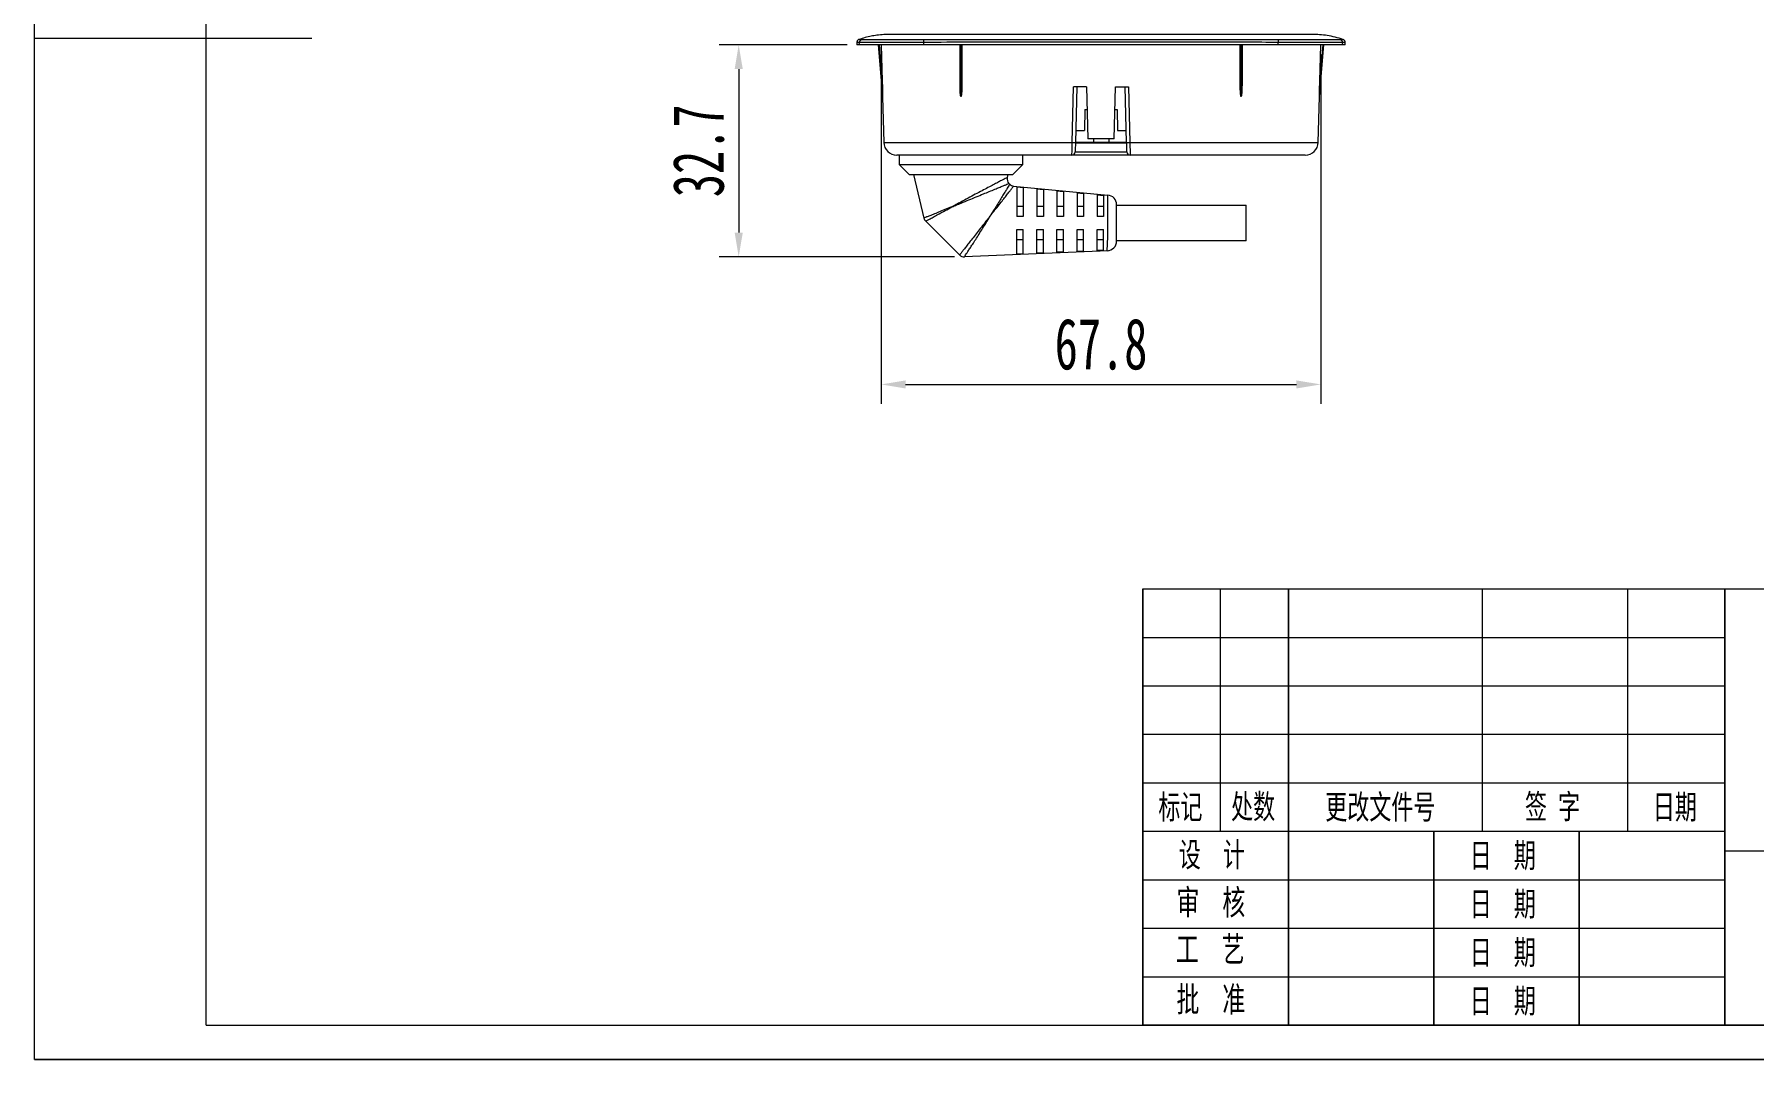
# Model space of a CAD drawing. Header units: millimetres. Extents: x 37 to 3702, y -325 to 1382.
# Drawn here: x 2141.5 to 2406.6, y -321.8 to -163.7 of the extents above; entities that cross this region are included whole.
import ezdxf

# ---------------------------------------------------------------- set-up
doc = ezdxf.new("R2010")
doc.units = ezdxf.units.MM
doc.header["$PDSIZE"] = -1
doc.layers.get('0').update_dxf_attribs({"lineweight": 20})
for name, color, linetype, lineweight in [('1轮廓实线层', 7, 'Continuous', 30), ('2细线层', 4, 'Continuous', 0), ('AM_5', 3, 'Continuous', 25), ('CAXA0', 7, 'Continuous', 70), ('CAXA3', 7, 'Continuous', 18), ('图框层', 7, 'Continuous', 15)]:
    doc.layers.add(name, color=color, linetype=linetype, lineweight=lineweight)
doc.layers.add('5剖面线层', color=2, linetype='Continuous')
doc.styles.add('标准', font='', dxfattribs={"width": 0.667})
doc.styles.get('标准').set_extended_font_data('SimSun')
doc.dimstyles.new('标准$0', dxfattribs={"dimscale": 1.5, "dimtxt": 5.25, "dimasz": 2.5, "dimexe": 2, "dimexo": 1, "dimgap": 1.5, "dimtad": 1, "dimdec": 1, "dimdsep": 46, "dimtxsty": '标准', "dimcen": 2.5, "dimadec": 0, "dimazin": 0, "dimtfac": 0.714286, "dimtdec": 1, "dimtmove": 0, "dimatfit": 3, "dimfxl": 0, "dimtolj": 1, "dimtzin": 0, "dimlwd": 15, "dimlwe": 15, "dimarcsym": 0})

# ---------------------------------------------------------------- blocks, each defined once
blk = doc.blocks.new('*D127')
at = {"layer": 'AM_5', "color": 0, "linetype": 'Continuous', "lineweight": 15, "transparency": 16777216}
for p, q in [((2272.07, -166.84), (2272.07, -220.71)), ((2339.84, -166.84), (2339.84, -220.71)), ((2275.82, -217.71), (2336.09, -217.71))]:
    blk.add_line(p, q, dxfattribs=at)
at = {"layer": 'AM_5', "color": 0, "transparency": 16777216}
for points in [[(2275.82, -217.09), (2275.82, -218.34), (2272.07, -217.71)], [(2336.09, -217.09), (2336.09, -218.34), (2339.84, -217.71)]]:
    blk.add_solid(points, dxfattribs=at)
at = {"layer": 'Defpoints', "color": 0, "transparency": 16777216}
for p in [(2272.07, -165.34), (2339.84, -165.34), (2339.84, -217.71)]:
    blk.add_point(p, dxfattribs=at)
at = {"layer": 'AM_5', "color": 0, "lineweight": 20, "transparency": 16777216, "insert": (2305.96, -211.52), "char_height": 7.875, "attachment_point": 5, "style": '标准'}
blk.add_mtext('\\A1;67.8', dxfattribs=at)
blk = doc.blocks.new('*D163')
at = {"color": 0, "linetype": 'Continuous', "lineweight": 15, "transparency": 16777216}
for p, q in [((2266.79, -165.34), (2247.08, -165.34)), ((2250.08, -169.09), (2250.08, -194.29)), ((2283.38, -198.04), (2247.08, -198.04))]:
    blk.add_line(p, q, dxfattribs=at)
at = {"color": 0, "transparency": 16777216}
for points in [[(2249.46, -169.09), (2250.71, -169.09), (2250.08, -165.34)], [(2249.46, -194.29), (2250.71, -194.29), (2250.08, -198.04)]]:
    blk.add_solid(points, dxfattribs=at)
at = {"layer": 'Defpoints', "color": 0, "transparency": 16777216}
for p in [(2268.29, -165.34), (2250.08, -198.04), (2284.88, -198.04)]:
    blk.add_point(p, dxfattribs=at)
at = {"color": 0, "lineweight": 20, "transparency": 16777216, "insert": (2243.9, -181.69), "char_height": 7.875, "attachment_point": 5, "rotation": 90, "style": '标准'}
blk.add_mtext('\\A1;32.7', dxfattribs=at)

msp = doc.modelspace()

# ---------------------------------------------------------------- linework, layer by layer
at = {"color": 7, "lineweight": 20}
for p, q in [((2338.56, -163.74), (2273.36, -163.74)), ((2268.3, -164.97), (2268.29, -165.34)), ((2268.68, -165.34), (2268.29, -165.34)), ((2268.68, -165.34), (2268.7, -164.99)), ((2271.57, -165.34), (2272.28, -173.34)), ((2271.72, -165.34), (2272.22, -170.94)), ((2272.07, -165.34), (2272.22, -170.94)), ((2278.62, -165.34), (2278.62, -164.97)), ((2333.29, -165.34), (2278.62, -165.34)), ((2284.21, -170.94), (2284.21, -165.34)), ((2284.36, -165.34), (2284.36, -173.33)), ((2284.51, -165.34), (2284.51, -170.92)), ((2327.41, -170.9), (2327.41, -165.34)), ((2327.56, -173.32), (2327.56, -165.34)), ((2327.71, -165.34), (2327.71, -170.94)), ((2333.29, -165.34), (2333.29, -164.97)), ((2339.63, -173.34), (2340.34, -165.34)), ((2339.69, -170.94), (2339.84, -165.34)), ((2339.69, -170.94), (2340.19, -165.34)), ((2343.23, -165.34), (2343.21, -164.99)), ((2343.62, -165.34), (2343.23, -165.34)), ((2343.62, -165.34), (2343.61, -164.97)), ((2301.51, -180.39), (2301.73, -171.84)), ((2303.71, -171.84), (2301.73, -171.84)), ((2302.23, -171.84), (2302.01, -180.39)), ((2303.71, -171.84), (2303.92, -179.84)), ((2307.99, -179.84), (2308.2, -171.84)), ((2308.2, -171.84), (2310.18, -171.84)), ((2309.9, -180.39), (2309.68, -171.84)), ((2310.18, -171.84), (2310.4, -180.39)), ((2272.28, -173.34), (2272.46, -180.39)), ((2272.28, -173.34), (2272.28, -173.34)), ((2272.28, -173.34), (2272.28, -173.34)), ((2339.45, -180.39), (2339.63, -173.33)), ((2339.63, -173.33), (2339.63, -173.33)), ((2339.63, -173.34), (2339.63, -173.33)), ((2303.46, -175.34), (2303.39, -178.54)), ((2303.46, -175.34), (2303.8, -175.34)), ((2308.11, -175.34), (2308.45, -175.34)), ((2308.45, -175.34), (2308.52, -178.54)), ((2302.05, -178.54), (2303.39, -178.54)), ((2307.99, -179.84), (2303.92, -179.84)), ((2304.77, -179.84), (2304.77, -180.34)), ((2307.14, -179.84), (2307.14, -180.34)), ((2308.52, -178.54), (2309.86, -178.54)), ((2274.86, -183.84), (2274.86, -182.34)), ((2293.86, -182.34), (2293.86, -183.84)), ((2310.44, -182.34), (2301.47, -182.34)), ((2301.97, -181.85), (2309.94, -181.85)), ((2302.01, -180.34), (2302.04, -180.34)), ((2302.04, -180.53), (2302.04, -180.34)), ((2309.87, -180.53), (2302.04, -180.53)), ((2302.24, -180.34), (2304.77, -180.34)), ((2304.77, -180.34), (2307.14, -180.34)), ((2307.14, -180.34), (2309.67, -180.34)), ((2309.87, -180.34), (2309.87, -180.53)), ((2309.87, -180.34), (2309.9, -180.34)), ((2276.36, -185.34), (2274.86, -183.84)), ((2293.86, -183.84), (2274.86, -183.84)), ((2276.36, -185.34), (2292.36, -185.34)), ((2278.66, -192.06), (2277.11, -185.34)), ((2291.61, -185.34), (2291.5, -185.81)), ((2293.86, -183.84), (2292.36, -185.34)), ((2291.76, -186.72), (2291.87, -186.83)), ((2292.48, -187.12), (2307, -188.51)), ((2292.96, -187.24), (2293.96, -187.34)), ((2296.06, -187.54), (2297.06, -187.64)), ((2299.16, -187.85), (2300.16, -187.94)), ((2302.26, -188.15), (2303.26, -188.25)), ((2293.96, -190.27), (2292.96, -190.27)), ((2297.06, -190.27), (2296.06, -190.27)), ((2300.16, -190.27), (2299.16, -190.27)), ((2303.26, -190.27), (2302.26, -190.27)), ((2305.36, -188.46), (2306.36, -188.56)), ((2306.36, -190.27), (2305.36, -190.27)), ((2308.36, -195.6), (2308.36, -190)), ((2308.36, -190.09), (2328.36, -190.09)), ((2328.36, -195.59), (2328.36, -190.09)), ((2284.13, -197.75), (2278.92, -192.54)), ((2288.75, -191.91), (2289.12, -191.38)), ((2288.77, -191.94), (2288.75, -191.91)), ((2289.09, -191.35), (2289.12, -191.38)), ((2293.96, -191.84), (2292.96, -191.84)), ((2297.06, -191.84), (2296.06, -191.84)), ((2300.16, -191.84), (2299.16, -191.84)), ((2303.26, -191.84), (2302.26, -191.84)), ((2306.36, -191.84), (2305.36, -191.84)), ((2292.96, -193.84), (2293.96, -193.84)), ((2293.96, -195.4), (2292.96, -195.4)), ((2296.06, -193.84), (2297.06, -193.84)), ((2297.06, -195.4), (2296.06, -195.4)), ((2299.16, -193.84), (2300.16, -193.84)), ((2300.16, -195.4), (2299.16, -195.4)), ((2302.26, -193.84), (2303.26, -193.84)), ((2303.26, -195.4), (2302.26, -195.4)), ((2305.36, -193.84), (2306.36, -193.84)), ((2306.36, -195.4), (2305.36, -195.4)), ((2328.36, -195.59), (2308.36, -195.59)), ((2307.05, -197.09), (2284.88, -198.04)), ((2293.96, -197.57), (2292.96, -197.61)), ((2297.06, -197.43), (2296.06, -197.48)), ((2300.16, -197.29), (2299.16, -197.34)), ((2303.26, -197.15), (2302.26, -197.2)), ((2306.36, -197.01), (2305.36, -197.05)), ((2312.42, -249.24), (2312.42, -316.53)), ((2312.42, -249.24), (2312.42, -316.53))]:
    msp.add_line(p, q, dxfattribs=at)
for centre, radius, start, end in [((2269.2, -165.01), 0.5, 106.9876, 177.5935), ((1857.68, -170.01), 420.98, 0.6857, 0.7469), ((2754.31, -170.01), 421.05, 179.2532, 179.3144), ((2342.71, -165.01), 0.5, 2.4065, 73.0125), ((2274.46, -180.34), 2, 181.5178, 270.0044), ((2301.47, -181.84), 0.5, 270, 358.5), ((2301.76, -175.61), 4.78, 267.0055, 272.9945), ((2310.15, -175.61), 4.78, 267.0055, 272.9945), ((2310.44, -181.84), 0.5, 181.5, 270), ((2337.45, -180.34), 2, 269.9927, 358.4989), ((2292.47, -186.02), 1, 167.6897, 224.6886), ((2292.58, -186.13), 1, 225.0396, 264.5064), ((2275.73, -193.81), 9.57, 25.1653, 26.1496), ((2125.44, -191.15), 181.58, 358.1229, 0.8341), ((2306.86, -190), 1.5, 0, 84.5769), ((2279.63, -191.83), 1, 192.9787, 225.03), ((2306.86, -195.6), 1.5, 272.4089, 0), ((2284.84, -197.04), 1, 225.0132, 272.4777)]:
    msp.add_arc(centre, radius, start, end, dxfattribs=at)
for points, knots in [([(2273.36, -163.74), (2273.06, -163.74), (2272.4, -163.75), (2271.45, -163.85), (2270.48, -164.01), (2269.57, -164.22), (2268.95, -164.42), (2268.64, -164.52)], [0, 0, 0, 0, 0.183406, 0.4142, 0.59447, 0.796009, 1, 1, 1, 1]), ([(2343.27, -164.52), (2342.87, -164.4), (2342.08, -164.14), (2340.87, -163.91), (2339.69, -163.76), (2338.93, -163.74), (2338.56, -163.74)], [0, 0, 0, 0, 0.259692, 0.522154, 0.768806, 1, 1, 1, 1]), ([(2268.7, -164.99), (2268.59, -164.98), (2268.37, -164.97), (2268.27, -164.97), (2268.3, -164.97), (2268.3, -164.97)], [0, 0, 0, 0, 0.495171, 0.992234, 1, 1, 1, 1]), ([(2268.64, -164.52), (2268.62, -164.53), (2268.57, -164.54), (2268.49, -164.6), (2268.4, -164.68), (2268.32, -164.82), (2268.31, -164.92), (2268.3, -164.97)], [0, 0, 0, 0, 0.104387, 0.253522, 0.472708, 0.747218, 1, 1, 1, 1]), ([(2268.64, -164.52), (2268.66, -164.52), (2268.69, -164.52), (2268.93, -164.53), (2269.05, -164.53)], [0, 0, 0, 0, 0.494563, 1, 1, 1, 1]), ([(2278.62, -165.34), (2278.34, -165.34), (2277.77, -165.34), (2276.84, -165.34), (2275.83, -165.34), (2274.76, -165.34), (2273.75, -165.34), (2272.79, -165.34), (2271.91, -165.34), (2271.12, -165.34), (2270.42, -165.34), (2269.82, -165.34), (2269.31, -165.34), (2268.9, -165.34), (2268.75, -165.34), (2268.68, -165.34)], [0, 0, 0, 0, 0.0586179, 0.1172358, 0.1949463, 0.2729051, 0.3506163, 0.4282988, 0.50623, 0.5839136, 0.6615231, 0.7393804, 0.8169909, 0.9084952, 1, 1, 1, 1]), ([(2278.62, -164.97), (2278.62, -164.97), (2278.31, -164.97), (2277.68, -164.98), (2276.69, -164.98), (2275.66, -164.99), (2274.6, -164.99), (2273.6, -165), (2272.66, -165), (2271.79, -165), (2271.01, -165), (2270.33, -165), (2269.75, -165), (2269.27, -165), (2268.9, -164.99), (2268.75, -164.99), (2268.7, -164.99), (2268.7, -164.99)], [0, 0, 0, 0, 0.000004, 0.06495, 0.129896, 0.207503, 0.285356, 0.362963, 0.44061, 0.518505, 0.596154, 0.673742, 0.751579, 0.829168, 0.914582, 0.999996, 1, 1, 1, 1]), ([(2269.05, -164.53), (2269.12, -164.53), (2269.25, -164.53), (2269.61, -164.54), (2270.08, -164.54), (2270.64, -164.54), (2271.29, -164.54), (2272.05, -164.54), (2272.88, -164.54), (2273.78, -164.54), (2274.75, -164.53), (2275.76, -164.53), (2276.76, -164.53), (2277.71, -164.52), (2278.32, -164.52), (2278.62, -164.52)], [0, 0, 0, 0, 0.0854239, 0.1708449, 0.2483884, 0.3261717, 0.4037117, 0.4813209, 0.5591732, 0.6367811, 0.7144072, 0.7922753, 0.8699066, 0.9349522, 1, 1, 1, 1]), ([(2278.62, -164.52), (2281.01, -164.51), (2285.78, -164.5), (2297.65, -164.51), (2310.31, -164.5), (2322.17, -164.51), (2328.53, -164.5), (2331.7, -164.51), (2333.29, -164.52)], [0, 0, 0, 0, 0.130961, 0.261929, 0.651384, 0.825691, 0.912847, 1, 1, 1, 1]), ([(2333.29, -164.97), (2331.6, -164.96), (2328.24, -164.93), (2321.52, -164.95), (2309.75, -164.94), (2297.28, -164.95), (2285.78, -164.94), (2281.01, -164.96), (2278.62, -164.97)], [0, 0, 0, 0, 0.092263, 0.184529, 0.369061, 0.738121, 0.86906, 1, 1, 1, 1]), ([(2333.29, -164.52), (2333.69, -164.52), (2334.48, -164.53), (2335.62, -164.53), (2336.69, -164.53), (2337.68, -164.54), (2338.61, -164.54), (2339.48, -164.54), (2340.27, -164.54), (2340.97, -164.54), (2341.58, -164.54), (2342.08, -164.54), (2342.46, -164.54), (2342.72, -164.53), (2342.81, -164.53), (2342.86, -164.53)], [0, 0, 0, 0, 0.085479, 0.170953, 0.248583, 0.326452, 0.404075, 0.481679, 0.559526, 0.637128, 0.714698, 0.79251, 0.870082, 0.93504, 1, 1, 1, 1]), ([(2343.21, -164.99), (2343.21, -164.99), (2343.18, -164.99), (2343.07, -164.99), (2342.81, -165), (2342.42, -165), (2341.9, -165), (2341.27, -165), (2340.54, -165), (2339.72, -165), (2338.82, -165), (2337.84, -165), (2336.81, -164.99), (2335.7, -164.99), (2334.52, -164.98), (2333.7, -164.97), (2333.29, -164.97), (2333.29, -164.97)], [0, 0, 0, 0, 0.000004, 0.064949, 0.129894, 0.207505, 0.285363, 0.362975, 0.44062, 0.518515, 0.596162, 0.673783, 0.751653, 0.829276, 0.914636, 0.999996, 1, 1, 1, 1]), ([(2343.23, -165.34), (2343.19, -165.34), (2343.1, -165.34), (2342.86, -165.34), (2342.51, -165.34), (2342.01, -165.34), (2341.39, -165.34), (2340.67, -165.34), (2339.86, -165.34), (2338.97, -165.34), (2338.01, -165.34), (2336.98, -165.34), (2335.85, -165.34), (2334.61, -165.34), (2333.73, -165.34), (2333.29, -165.34)], [0, 0, 0, 0, 0.058618, 0.117236, 0.194938, 0.272888, 0.35059, 0.42827, 0.5062, 0.583882, 0.66152, 0.739407, 0.817047, 0.908523, 1, 1, 1, 1]), ([(2342.86, -164.53), (2342.97, -164.53), (2343.2, -164.52), (2343.3, -164.52), (2343.27, -164.52), (2343.27, -164.52)], [0, 0, 0, 0, 0.494577, 0.991314, 1, 1, 1, 1]), ([(2343.61, -164.97), (2343.59, -164.97), (2343.56, -164.97), (2343.33, -164.98), (2343.21, -164.99)], [0, 0, 0, 0, 0.495126, 1, 1, 1, 1]), ([(2343.61, -164.97), (2343.6, -164.93), (2343.59, -164.84), (2343.54, -164.73), (2343.47, -164.64), (2343.39, -164.58), (2343.33, -164.54), (2343.28, -164.53), (2343.27, -164.52)], [0, 0, 0, 0, 0.216422, 0.4356, 0.624223, 0.7856, 0.919266, 1, 1, 1, 1]), ([(2272.22, -170.94), (2272.22, -171.04), (2272.23, -171.54), (2272.25, -172.15), (2272.26, -172.71), (2272.27, -172.93), (2272.27, -173.07), (2272.27, -173.16), (2272.28, -173.23), (2272.28, -173.27), (2272.28, -173.29), (2272.28, -173.31), (2272.28, -173.32), (2272.28, -173.33), (2272.28, -173.33), (2272.28, -173.33), (2272.28, -173.34)], [0, 0, 0, 0, 0.124574, 0.622954, 0.750272, 0.834781, 0.890829, 0.927985, 0.952621, 0.968971, 0.979848, 0.98712, 0.993782, 0.996618, 0.998813, 1, 1, 1, 1]), ([(2284.36, -173.33), (2284.35, -173.33), (2284.35, -173.33), (2284.35, -173.33), (2284.34, -173.32), (2284.32, -173.28), (2284.28, -173.1), (2284.21, -172.31), (2284.21, -171.56), (2284.21, -170.94)], [0, 0, 0, 0, 0.001424, 0.003171, 0.00619, 0.015859, 0.060781, 0.239136, 1, 1, 1, 1]), ([(2284.51, -170.92), (2284.5, -171.02), (2284.5, -171.52), (2284.49, -172.12), (2284.46, -172.69), (2284.44, -172.91), (2284.43, -173.05), (2284.41, -173.15), (2284.4, -173.21), (2284.39, -173.26), (2284.39, -173.28), (2284.38, -173.3), (2284.37, -173.32), (2284.37, -173.33), (2284.36, -173.33), (2284.36, -173.33), (2284.36, -173.33), (2284.36, -173.33)], [0, 0, 0, 0, 0.1233615, 0.6168868, 0.7430879, 0.8276203, 0.8842532, 0.9222169, 0.9476947, 0.9648269, 0.976385, 0.9842243, 0.9895878, 0.9950201, 0.9972059, 0.9989902, 1, 1, 1, 1]), ([(2327.56, -173.32), (2327.55, -173.32), (2327.55, -173.32), (2327.54, -173.31), (2327.53, -173.29), (2327.5, -173.18), (2327.45, -172.74), (2327.41, -171.96), (2327.41, -171.26), (2327.41, -170.9)], [0, 0, 0, 0, 0.001622, 0.003975, 0.010343, 0.036473, 0.140081, 0.553512, 1, 1, 1, 1]), ([(2327.71, -170.94), (2327.7, -171.04), (2327.7, -171.54), (2327.69, -172.14), (2327.66, -172.7), (2327.64, -172.91), (2327.63, -173.04), (2327.61, -173.14), (2327.6, -173.2), (2327.59, -173.24), (2327.59, -173.27), (2327.58, -173.29), (2327.58, -173.3), (2327.57, -173.31), (2327.57, -173.32), (2327.56, -173.32), (2327.56, -173.32), (2327.56, -173.32), (2327.56, -173.32)], [0, 0, 0, 0, 0.124953, 0.624849, 0.747638, 0.82971, 0.884667, 0.921551, 0.946376, 0.963151, 0.974548, 0.98235, 0.98775, 0.992993, 0.995753, 0.997719, 0.99914, 1, 1, 1, 1]), ([(2339.63, -173.33), (2339.63, -173.33), (2339.63, -173.31), (2339.64, -173.2), (2339.65, -172.77), (2339.67, -171.99), (2339.68, -171.3), (2339.69, -170.94)], [0, 0, 0, 0, 0.007147, 0.033322, 0.137114, 0.551261, 1, 1, 1, 1]), ([(2272.46, -180.39), (2272.46, -180.39), (2272.45, -180.39), (2272.5, -180.39), (2272.62, -180.39), (2272.82, -180.39), (2273.11, -180.39), (2273.48, -180.39), (2273.93, -180.39), (2274.45, -180.39), (2275.05, -180.39), (2275.72, -180.39), (2276.44, -180.39), (2277.21, -180.39), (2278.04, -180.39), (2278.91, -180.39), (2279.82, -180.39), (2280.76, -180.39), (2281.73, -180.39), (2282.94, -180.39), (2284.41, -180.39), (2286.65, -180.39), (2290.59, -180.39), (2295.73, -180.39), (2299.74, -180.39), (2301.51, -180.39)], [0, 0, 0, 0, 0.000011, 0.028446, 0.055801, 0.083338, 0.111256, 0.139372, 0.167257, 0.195344, 0.223744, 0.252567, 0.280067, 0.307758, 0.33585, 0.364145, 0.3917, 0.419446, 0.447594, 0.475949, 0.522691, 0.56976, 0.663895, 0.852172, 1, 1, 1, 1]), ([(2301.47, -182.34), (2296.19, -182.34), (2290.47, -182.34), (2284.31, -182.34), (2283.07, -182.34), (2281.91, -182.34), (2280.85, -182.34), (2279.83, -182.34), (2278.87, -182.34), (2277.98, -182.34), (2277.17, -182.34), (2276.44, -182.34), (2275.82, -182.34), (2275.3, -182.34), (2274.91, -182.34), (2274.64, -182.34), (2274.48, -182.34), (2274.48, -182.34), (2274.47, -182.34)], [0, 0, 0, 0, 0.484471, 0.524736, 0.564909, 0.598844, 0.632887, 0.666823, 0.700686, 0.734656, 0.768519, 0.802863, 0.837317, 0.871656, 0.905383, 0.939217, 0.972949, 1, 1, 1, 1]), ([(2301.47, -182.34), (2301.47, -182.31), (2301.47, -182.27), (2301.48, -181.92), (2301.49, -181.42), (2301.5, -180.87), (2301.5, -180.52), (2301.51, -180.39)], [0, 0, 0, 0, 0.218251, 0.436494, 0.65476, 0.873088, 1, 1, 1, 1]), ([(2302.01, -180.39), (2302, -180.49), (2302, -180.75), (2301.99, -181.16), (2301.98, -181.54), (2301.97, -181.8), (2301.97, -181.83), (2301.97, -181.85)], [0, 0, 0, 0, 0.126921, 0.345261, 0.563529, 0.781764, 1, 1, 1, 1]), ([(2302.04, -180.53), (2302.04, -180.51), (2302.05, -180.46), (2302.08, -180.4), (2302.14, -180.36), (2302.19, -180.34), (2302.23, -180.34), (2302.24, -180.34)], [0, 0, 0, 0, 0.216019, 0.431994, 0.649155, 0.868377, 1, 1, 1, 1]), ([(2309.67, -180.34), (2309.69, -180.34), (2309.74, -180.34), (2309.8, -180.38), (2309.84, -180.43), (2309.87, -180.48), (2309.87, -180.52), (2309.87, -180.53)], [0, 0, 0, 0, 0.221264, 0.442555, 0.662996, 0.881463, 1, 1, 1, 1]), ([(2309.94, -181.85), (2309.94, -181.84), (2309.94, -181.83), (2309.94, -181.66), (2309.93, -181.33), (2309.92, -180.89), (2309.91, -180.56), (2309.9, -180.39)], [0, 0, 0, 0, 0.12646, 0.344774, 0.563159, 0.78158, 1, 1, 1, 1]), ([(2310.4, -180.39), (2310.41, -180.61), (2310.42, -181.06), (2310.43, -181.65), (2310.44, -182.09), (2310.44, -182.31), (2310.44, -182.33), (2310.44, -182.34)], [0, 0, 0, 0, 0.218405, 0.436818, 0.655205, 0.87353, 1, 1, 1, 1]), ([(2310.4, -180.39), (2313.94, -180.39), (2319.23, -180.39), (2324.97, -180.39), (2327.62, -180.39), (2328.96, -180.39), (2330.29, -180.39), (2331.48, -180.39), (2332.52, -180.39), (2333.41, -180.39), (2334.27, -180.39), (2335.08, -180.39), (2335.82, -180.39), (2336.51, -180.39), (2337.14, -180.39), (2337.71, -180.39), (2338.19, -180.39), (2338.61, -180.39), (2338.94, -180.39), (2339.2, -180.39), (2339.36, -180.39), (2339.44, -180.39), (2339.44, -180.39), (2339.44, -180.39)], [0, 0, 0, 0, 0.295805, 0.443708, 0.480685, 0.517733, 0.555538, 0.593844, 0.621467, 0.649284, 0.6774, 0.705928, 0.733515, 0.761293, 0.789366, 0.817844, 0.8455, 0.873355, 0.901831, 0.930516, 0.95802, 0.985712, 1, 1, 1, 1]), ([(2337.44, -182.34), (2337.43, -182.34), (2337.42, -182.34), (2337.25, -182.34), (2336.96, -182.34), (2336.54, -182.34), (2336.01, -182.34), (2335.38, -182.34), (2334.64, -182.34), (2333.82, -182.34), (2332.92, -182.34), (2331.95, -182.34), (2330.86, -182.34), (2329.64, -182.34), (2328.31, -182.34), (2326.96, -182.34), (2324.23, -182.34), (2318.72, -182.34), (2313.67, -182.34), (2310.44, -182.34)], [0, 0, 0, 0, 0.028347, 0.062299, 0.096574, 0.130956, 0.165225, 0.199318, 0.233518, 0.26761, 0.301708, 0.335916, 0.370016, 0.410781, 0.451816, 0.493153, 0.534332, 0.703377, 1, 1, 1, 1]), ([(2291.48, -185.8), (2291.48, -185.8), (2291.49, -185.8), (2291.34, -185.88), (2291.05, -186.03), (2290.61, -186.26), (2290.04, -186.56), (2289.34, -186.92), (2288.53, -187.35), (2287.59, -187.85), (2286.56, -188.39), (2285.45, -188.98), (2284.7, -189.38), (2284.32, -189.59)], [0, 0, 0, 0, 0.045737, 0.129336, 0.213108, 0.29926, 0.387333, 0.477653, 0.573911, 0.672491, 0.778335, 0.886762, 1, 1, 1, 1]), ([(2284.39, -189.74), (2284.79, -189.57), (2285.57, -189.26), (2286.72, -188.78), (2287.78, -188.35), (2288.74, -187.95), (2289.57, -187.62), (2290.29, -187.32), (2290.86, -187.09), (2291.31, -186.91), (2291.62, -186.79), (2291.77, -186.72), (2291.75, -186.73), (2291.74, -186.74)], [0, 0, 0, 0, 0.114439, 0.221044, 0.330212, 0.426689, 0.525377, 0.613185, 0.703086, 0.786208, 0.87155, 0.96607, 1, 1, 1, 1]), ([(2291.87, -186.83), (2291.86, -186.85), (2291.85, -186.87), (2291.71, -187.1), (2291.5, -187.45), (2291.21, -187.93), (2290.84, -188.53), (2290.41, -189.25), (2289.9, -190.06), (2289.47, -190.76), (2289.19, -191.2), (2289.1, -191.33), (2289.09, -191.35)], [0, 0, 0, 0, 0.111613, 0.22651, 0.33893, 0.454439, 0.571742, 0.692081, 0.817262, 0.945685, 0.990499, 1, 1, 1, 1]), ([(2289.12, -191.38), (2289.12, -191.38), (2289.14, -191.36), (2289.24, -191.24), (2289.57, -190.84), (2290.09, -190.19), (2290.69, -189.44), (2291.22, -188.76), (2291.66, -188.19), (2292.02, -187.72), (2292.28, -187.38), (2292.45, -187.16), (2292.47, -187.14), (2292.48, -187.12)], [0, 0, 0, 0, 0.000007, 0.009508, 0.054186, 0.178951, 0.306635, 0.423833, 0.543937, 0.656539, 0.772269, 0.884379, 1, 1, 1, 1]), ([(2292.96, -187.24), (2292.96, -187.32), (2292.96, -187.47), (2292.96, -187.94), (2292.96, -188.57), (2292.96, -189.3), (2292.96, -190.13), (2292.96, -190.97), (2292.96, -191.56), (2292.96, -191.84)], [0, 0, 0, 0, 0.159219, 0.323953, 0.469164, 0.619662, 0.748739, 0.882559, 1, 1, 1, 1]), ([(2293.96, -187.34), (2293.96, -187.42), (2293.96, -187.58), (2293.96, -188.06), (2293.96, -188.68), (2293.96, -189.41), (2293.96, -190.22), (2293.96, -191.03), (2293.96, -191.59), (2293.96, -191.84)], [0, 0, 0, 0, 0.163031, 0.332005, 0.477174, 0.627586, 0.75718, 0.89147, 1, 1, 1, 1]), ([(2296.06, -187.54), (2296.06, -187.61), (2296.06, -187.75), (2296.06, -188.14), (2296.06, -188.68), (2296.06, -189.34), (2296.06, -190.11), (2296.06, -190.93), (2296.06, -191.53), (2296.06, -191.84)], [0, 0, 0, 0, 0.145077, 0.294236, 0.439396, 0.589482, 0.723115, 0.861485, 1, 1, 1, 1]), ([(2297.06, -187.64), (2297.06, -187.71), (2297.06, -187.84), (2297.06, -188.23), (2297.06, -188.76), (2297.06, -189.41), (2297.06, -190.16), (2297.06, -190.96), (2297.06, -191.55), (2297.06, -191.84)], [0, 0, 0, 0, 0.1451526, 0.2943875, 0.4396172, 0.5897066, 0.7243723, 0.8637464, 1, 1, 1, 1]), ([(2299.16, -187.85), (2299.16, -187.91), (2299.16, -188.05), (2299.16, -188.43), (2299.16, -188.93), (2299.16, -189.56), (2299.16, -190.27), (2299.16, -191.03), (2299.16, -191.58), (2299.16, -191.84)], [0, 0, 0, 0, 0.145487, 0.295068, 0.440619, 0.590899, 0.727948, 0.86965, 1, 1, 1, 1]), ([(2300.16, -187.94), (2300.16, -188.01), (2300.16, -188.14), (2300.16, -188.52), (2300.16, -189.02), (2300.16, -189.63), (2300.16, -190.33), (2300.16, -191.07), (2300.16, -191.59), (2300.16, -191.84)], [0, 0, 0, 0, 0.145749, 0.295603, 0.44141, 0.591886, 0.73019, 0.873121, 1, 1, 1, 1]), ([(2302.26, -188.15), (2302.26, -188.22), (2302.26, -188.35), (2302.26, -188.71), (2302.26, -189.19), (2302.26, -189.78), (2302.26, -190.45), (2302.26, -191.14), (2302.26, -191.62), (2302.26, -191.84)], [0, 0, 0, 0, 0.146576, 0.297298, 0.443916, 0.595092, 0.73634, 0.882167, 1, 1, 1, 1]), ([(2282.95, -190.33), (2282.94, -190.33), (2282.58, -190.48), (2281.86, -190.77), (2280.89, -191.16), (2280.19, -191.45), (2279.71, -191.64), (2279.32, -191.79), (2278.94, -191.94), (2278.7, -192.04), (2278.67, -192.05), (2278.66, -192.06)], [0, 0, 0, 0, 0.002413, 0.154323, 0.311134, 0.460488, 0.537663, 0.61561, 0.750438, 0.890018, 1, 1, 1, 1]), ([(2278.92, -192.54), (2278.94, -192.53), (2278.96, -192.52), (2279.19, -192.39), (2279.6, -192.16), (2280.21, -191.83), (2280.99, -191.4), (2281.91, -190.9), (2282.59, -190.53), (2282.94, -190.33), (2282.95, -190.33)], [0, 0, 0, 0, 0.109898, 0.244603, 0.384103, 0.533397, 0.688325, 0.840506, 0.997579, 1, 1, 1, 1]), ([(2284.32, -189.59), (2284.09, -189.72), (2283.63, -189.96), (2283.18, -190.21), (2282.95, -190.33), (2282.95, -190.33)], [0, 0, 0, 0, 0.499804, 0.98702, 1, 1, 1, 1]), ([(2282.95, -190.33), (2282.95, -190.33), (2283.19, -190.23), (2283.67, -190.04), (2284.15, -189.84), (2284.39, -189.74)], [0, 0, 0, 0, 0.013212, 0.500503, 1, 1, 1, 1]), ([(2303.26, -188.25), (2303.26, -188.31), (2303.26, -188.45), (2303.26, -188.81), (2303.26, -189.28), (2303.26, -189.85), (2303.26, -190.51), (2303.26, -191.18), (2303.26, -191.64), (2303.26, -191.84)], [0, 0, 0, 0, 0.147131, 0.298436, 0.445602, 0.597278, 0.740102, 0.887486, 1, 1, 1, 1]), ([(2305.36, -188.46), (2305.36, -188.61), (2305.36, -188.93), (2305.36, -189.81), (2305.36, -190.65), (2305.36, -191.26), (2305.36, -191.67), (2305.36, -191.84)], [0, 0, 0, 0, 0.301316, 0.602791, 0.749705, 0.901157, 1, 1, 1, 1]), ([(2306.36, -188.56), (2306.36, -188.71), (2306.36, -189.03), (2306.36, -190.06), (2306.36, -191.07), (2306.36, -191.69), (2306.36, -191.84)], [0, 0, 0, 0, 0.303764, 0.607602, 0.909304, 1, 1, 1, 1]), ([(2288.75, -191.91), (2288.69, -191.98), (2288.38, -192.33), (2287.87, -193.01), (2287.18, -193.88), (2286.52, -194.71), (2285.93, -195.45), (2285.41, -196.11), (2284.98, -196.67), (2284.62, -197.13), (2284.35, -197.47), (2284.17, -197.7), (2284.15, -197.73), (2284.13, -197.75)], [0, 0, 0, 0, 0.0245766, 0.127733, 0.233719, 0.3318272, 0.4324632, 0.5254703, 0.6208297, 0.7109044, 0.8033492, 0.9000787, 1, 1, 1, 1]), ([(2284.88, -198.04), (2284.89, -198.03), (2284.91, -198), (2285.06, -197.77), (2285.29, -197.43), (2285.58, -196.97), (2285.95, -196.41), (2286.38, -195.73), (2286.88, -194.95), (2287.42, -194.1), (2287.98, -193.2), (2288.38, -192.55), (2288.64, -192.12), (2288.72, -192.01), (2288.77, -191.94)], [0, 0, 0, 0, 0.095039, 0.193108, 0.28224, 0.37361, 0.466369, 0.561432, 0.660434, 0.762078, 0.859969, 0.960412, 0.975173, 1, 1, 1, 1]), ([(2292.96, -197.61), (2292.96, -197.53), (2292.96, -197.37), (2292.96, -196.88), (2292.96, -196.25), (2292.96, -195.53), (2292.96, -194.72), (2292.96, -194.13), (2292.96, -193.84)], [0, 0, 0, 0, 0.181919, 0.370587, 0.532052, 0.69872, 0.846917, 1, 1, 1, 1]), ([(2293.96, -197.57), (2293.96, -197.49), (2293.96, -197.32), (2293.96, -196.82), (2293.96, -196.19), (2293.96, -195.48), (2293.96, -194.69), (2293.96, -194.12), (2293.96, -193.84)], [0, 0, 0, 0, 0.185181, 0.377561, 0.538382, 0.704364, 0.849887, 1, 1, 1, 1]), ([(2296.06, -197.48), (2296.06, -197.31), (2296.06, -196.97), (2296.06, -195.73), (2296.06, -194.57), (2296.06, -193.91), (2296.06, -193.84)], [0, 0, 0, 0, 0.323407, 0.647144, 0.959908, 1, 1, 1, 1]), ([(2297.06, -197.43), (2297.06, -197.26), (2297.06, -196.93), (2297.06, -195.71), (2297.06, -194.57), (2297.06, -193.91), (2297.06, -193.84)], [0, 0, 0, 0, 0.3220985, 0.6444942, 0.9570587, 1, 1, 1, 1]), ([(2299.16, -197.34), (2299.16, -197.27), (2299.16, -197.13), (2299.16, -196.75), (2299.16, -196.24), (2299.16, -195.62), (2299.16, -194.9), (2299.16, -194.29), (2299.16, -193.92), (2299.16, -193.84)], [0, 0, 0, 0, 0.157424, 0.319371, 0.476817, 0.639033, 0.792673, 0.951339, 1, 1, 1, 1]), ([(2300.16, -197.29), (2300.16, -197.13), (2300.16, -196.8), (2300.16, -195.64), (2300.16, -194.55), (2300.16, -193.92), (2300.16, -193.84)], [0, 0, 0, 0, 0.318123, 0.636439, 0.948421, 1, 1, 1, 1]), ([(2302.26, -197.2), (2302.26, -197.03), (2302.26, -196.71), (2302.26, -195.59), (2302.26, -194.54), (2302.26, -193.93), (2302.26, -193.84)], [0, 0, 0, 0, 0.315547, 0.631214, 0.942859, 1, 1, 1, 1]), ([(2303.26, -197.15), (2303.26, -196.99), (2303.26, -196.66), (2303.26, -195.57), (2303.26, -194.54), (2303.26, -193.93), (2303.26, -193.84)], [0, 0, 0, 0, 0.314371, 0.628826, 0.940338, 1, 1, 1, 1]), ([(2305.36, -197.05), (2305.36, -196.89), (2305.36, -196.57), (2305.36, -195.52), (2305.36, -194.52), (2305.36, -193.94), (2305.36, -193.84)], [0, 0, 0, 0, 0.312047, 0.624101, 0.935414, 1, 1, 1, 1]), ([(2306.36, -197.01), (2306.36, -196.85), (2306.36, -196.53), (2306.36, -195.49), (2306.36, -194.52), (2306.36, -193.94), (2306.36, -193.84)], [0, 0, 0, 0, 0.3110211, 0.6220108, 0.9332795, 1, 1, 1, 1])]:
    msp.add_open_spline(points, degree=3, knots=knots, dxfattribs=at)
at = {"layer": '1轮廓实线层', "color": 7, "lineweight": 20}
for p, q in [((2312.42, -316.53), (2312.42, -249.24)), ((2312.42, -316.53), (2312.42, -249.24)), ((2312.42, -249.24), (2581.58, -249.24)), ((2312.42, -316.53), (2312.42, -249.24)), ((2312.42, -316.53), (2312.42, -249.24)), ((2312.42, -249.24), (2581.58, -249.24)), ((2324.38, -286.63), (2324.38, -249.24)), ((2324.38, -286.63), (2324.38, -249.24)), ((2334.85, -286.63), (2334.85, -249.24)), ((2334.85, -286.63), (2334.85, -249.24)), ((2364.76, -286.63), (2364.76, -249.24)), ((2364.76, -286.63), (2364.76, -249.24)), ((2387.19, -286.63), (2387.19, -249.24)), ((2387.19, -286.63), (2387.19, -249.24)), ((2402.14, -316.53), (2402.14, -249.24)), ((2402.14, -316.53), (2402.14, -249.24)), ((2312.42, -279.15), (2402.14, -279.15)), ((2312.42, -279.15), (2402.14, -279.15)), ((2312.42, -286.63), (2402.14, -286.63)), ((2312.42, -286.63), (2402.14, -286.63)), ((2334.85, -316.53), (2334.85, -286.63)), ((2334.85, -316.53), (2334.85, -286.63)), ((2357.28, -316.53), (2357.28, -286.63)), ((2357.28, -316.53), (2357.28, -286.63)), ((2379.71, -316.53), (2379.71, -286.63)), ((2379.71, -316.53), (2379.71, -286.63)), ((2402.14, -289.62), (2581.58, -289.62)), ((2402.14, -289.62), (2581.58, -289.62)), ((2312.42, -316.53), (2581.58, -316.53)), ((2312.42, -316.53), (2581.58, -316.53)), ((2312.42, -316.53), (2581.58, -316.53)), ((2312.42, -316.53), (2581.58, -316.53))]:
    msp.add_line(p, q, dxfattribs=at)
at = {"layer": '2细线层', "color": 7, "lineweight": 20}
for p, q in [((2141.47, -321.83), (2141.47, -6.87)), ((2312.42, -256.72), (2402.14, -256.72)), ((2312.42, -256.72), (2402.14, -256.72)), ((2312.42, -264.2), (2402.14, -264.2)), ((2312.42, -264.2), (2402.14, -264.2)), ((2312.42, -271.67), (2402.14, -271.67)), ((2312.42, -271.67), (2402.14, -271.67)), ((2312.42, -294.1), (2402.14, -294.1)), ((2312.42, -294.1), (2402.14, -294.1)), ((2312.42, -301.58), (2402.14, -301.58)), ((2312.42, -301.58), (2402.14, -301.58)), ((2312.42, -309.06), (2402.14, -309.06)), ((2312.42, -309.06), (2402.14, -309.06)), ((2141.47, -321.83), (2586.88, -321.83)), ((2586.88, -321.83), (2141.47, -321.83))]:
    msp.add_line(p, q, dxfattribs=at)
at = {"layer": '5剖面线层', "color": 7, "lineweight": 20}
msp.add_line((2141.47, -164.33), (2184.24, -164.33), dxfattribs=at)
at = {"layer": 'CAXA0', "color": 7, "lineweight": 20}
for p, q in [((2312.42, -249.24), (2581.58, -249.24)), ((2312.42, -249.24), (2581.58, -249.24)), ((2324.38, -286.63), (2324.38, -249.24)), ((2324.38, -286.63), (2324.38, -249.24)), ((2334.85, -249.24), (2334.85, -316.53)), ((2334.85, -249.24), (2334.85, -316.53)), ((2364.76, -286.63), (2364.76, -249.24)), ((2364.76, -286.63), (2364.76, -249.24)), ((2387.19, -286.63), (2387.19, -249.24)), ((2387.19, -286.63), (2387.19, -249.24)), ((2402.14, -249.24), (2402.14, -316.53)), ((2402.14, -249.24), (2402.14, -316.53)), ((2312.42, -279.15), (2402.14, -279.15)), ((2312.42, -279.15), (2402.14, -279.15)), ((2312.42, -286.63), (2402.14, -286.63)), ((2312.42, -286.63), (2402.14, -286.63)), ((2357.28, -286.63), (2357.28, -316.53)), ((2357.28, -286.63), (2357.28, -316.53)), ((2379.71, -286.63), (2379.71, -316.53)), ((2379.71, -286.63), (2379.71, -316.53)), ((2402.14, -289.62), (2491.86, -289.62)), ((2402.14, -289.62), (2491.86, -289.62)), ((2357.28, -309.06), (2402.14, -309.06)), ((2357.28, -309.06), (2402.14, -309.06)), ((2581.58, -316.53), (2312.42, -316.53)), ((2581.58, -316.53), (2312.42, -316.53)), ((2581.58, -316.53), (2312.42, -316.53)), ((2581.58, -316.53), (2312.42, -316.53))]:
    msp.add_line(p, q, dxfattribs=at)
at = {"layer": 'CAXA3', "color": 7, "lineweight": 20}
for p, q in [((2312.42, -256.72), (2402.14, -256.72)), ((2312.42, -256.72), (2402.14, -256.72)), ((2312.42, -264.2), (2402.14, -264.2)), ((2312.42, -264.2), (2402.14, -264.2)), ((2312.42, -271.67), (2402.14, -271.67)), ((2312.42, -271.67), (2402.14, -271.67)), ((2312.42, -294.1), (2402.14, -294.1)), ((2312.42, -294.1), (2402.14, -294.1)), ((2312.42, -301.58), (2402.14, -301.58)), ((2312.42, -301.58), (2402.14, -301.58)), ((2312.42, -309.06), (2357.28, -309.06)), ((2312.42, -309.06), (2357.28, -309.06))]:
    msp.add_line(p, q, dxfattribs=at)
at = {"layer": '图框层', "color": 7, "lineweight": 20}
for q in [(2167.98, -12.17), (2581.58, -316.53)]:
    msp.add_line((2167.98, -316.53), q, dxfattribs=at)

# ---------------------------------------------------------------- texts
at = {"color": 7, "lineweight": 20, "style": '标准', "width": 0.667}
for s, height, p in [('标记', 3.738, (2314.8, -284.73)), ('标记', 3.738, (2314.8, -284.73)), ('处数', 3.738, (2326.01, -284.67)), ('处数', 3.738, (2326.01, -284.67)), ('更改文件号', 3.738, (2340.52, -284.73)), ('更改文件号', 3.738, (2340.52, -284.73)), ('签 字', 3.738, (2371.33, -284.67)), ('签 字', 3.738, (2371.33, -284.67)), ('日期', 3.738, (2391.06, -284.73)), ('日期', 3.738, (2391.06, -284.73)), ('设  计', 3.738, (2317.95, -292.09)), ('设  计', 3.738, (2317.95, -292.09)), ('日  期', 3.738, (2362.81, -292.21)), ('日  期', 3.738, (2362.81, -292.21)), ('审  核', 3.888, (2317.6, -299.5)), ('审  核', 3.888, (2317.6, -299.5)), ('日  期', 3.738, (2362.81, -299.69)), ('日  期', 3.738, (2362.81, -299.69)), ('工  艺', 3.888, (2317.5, -306.74)), ('工  艺', 3.888, (2317.5, -306.74)), ('日  期', 3.738, (2362.81, -307.16)), ('日  期', 3.738, (2362.81, -307.16)), ('批  准', 3.888, (2317.59, -314.46)), ('批  准', 3.888, (2317.59, -314.46)), ('日  期', 3.738, (2362.81, -314.64)), ('日  期', 3.738, (2362.81, -314.64))]:
    msp.add_text(s, height=height, dxfattribs=at).set_placement(p)

# ---------------------------------------------------------------- dimensions: what is measured, and where the dimension line sits
at = {"color": 7, "lineweight": 20}
dim = msp.add_linear_dim(base=(2250.08, -198.04), p1=(2268.29, -165.34), p2=(2284.88, -198.04), angle=90, dimstyle='标准$0', dxfattribs=at)
dim.commit()
dim.dimension.update_dxf_attribs({"geometry": '*D163', "text_midpoint": (2243.9, -181.69)})
at = {"layer": 'AM_5', "color": 7, "lineweight": 20}
dim = msp.add_linear_dim(base=(2339.84, -217.71), p1=(2272.07, -165.34), p2=(2339.84, -165.34), dimstyle='标准$0', dxfattribs=at)
dim.commit()
dim.dimension.update_dxf_attribs({"geometry": '*D127', "text_midpoint": (2305.96, -211.52)})

doc.saveas('drawing.dxf')
